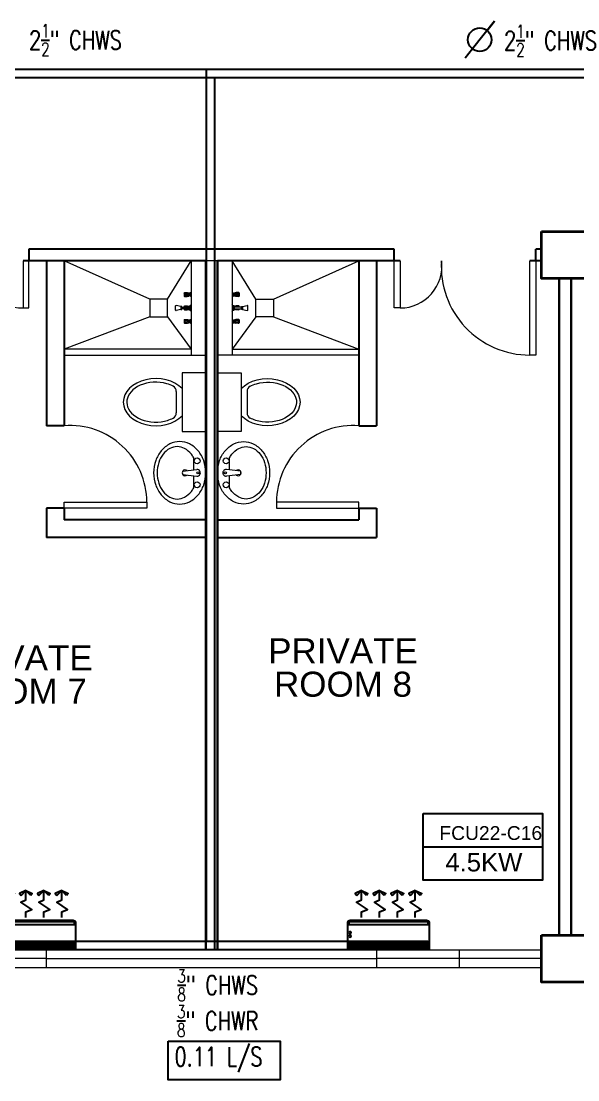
# Model space of a CAD drawing. Header units: millimetres. Extents: x 5 to 430, y 3 to 339.
# Drawn here: x 153.76 to 158.48, y 103.3 to 112.29 of the extents above; entities that cross this region are included whole.
import ezdxf

# ---------------------------------------------------------------- set-up
doc = ezdxf.new("R2010")
doc.units = ezdxf.units.MM
doc.header["$MEASUREMENT"] = 0
for name, color, linetype in [('AIR', 7, 'Continuous'), ('fcu line', 7, 'Continuous'), ('fcu return', 7, 'Continuous'), ('label', 7, 'Continuous'), ('Legends', 7, 'Continuous'), ('pipe label', 7, 'Continuous')]:
    doc.layers.add(name, color=color, linetype=linetype)
doc.styles.add('Arch-Dim', font='simplex.shx', dxfattribs={"width": 0.75})
doc.styles.get("Standard").update_dxf_attribs({"font": 'arial.ttf'})
doc.styles.add('SWISSLT175', font='swissl.ttf', dxfattribs={"height": 0.175})

# ---------------------------------------------------------------- blocks, each defined once
blk = doc.blocks.new('CARRIER-S30-32 (FCD)')
at = {"layer": 'AIR'}
for p, q in [((0.825, -0.05), (-0.825, -0.05)), ((0.825, -0.075), (-0.825, -0.075)), ((0.825, -0.1), (-0.825, -0.1)), ((0.825, -0.125), (-0.825, -0.125)), ((0.825, -0.15), (-0.825, -0.15)), ((-0.6, -0.025), (-0.6, -0.175)), ((-0.4, -0.025), (-0.4, -0.175)), ((-0.2, -0.025), (-0.2, -0.175)), ((0, -0.025), (0, -0.175)), ((0.2, -0.025), (0.2, -0.175)), ((0.4, -0.025), (0.4, -0.175)), ((0.6, -0.025), (0.6, -0.175))]:
    blk.add_line(p, q, dxfattribs=at)
for points in [[(-0.8, -0.62), (0.8, -0.62, 0.414214), (0.85, -0.57), (0.85, 0), (-0.85, 0), (-0.85, -0.57, 0.414214)], [(-0.8, -0.595), (0.8, -0.595, 0.414214), (0.825, -0.57), (0.825, -0.525), (-0.825, -0.525), (-0.825, -0.57, 0.414214)]]:
    blk.add_lwpolyline(points, format="xyb", close=True, dxfattribs=at)
for points in [[(-0.825, -0.025), (0.825, -0.025), (0.825, -0.175), (-0.825, -0.175)], [(-0.664, -1.134), (-0.562, -1.239), (-0.697, -1.177)], [(-0.461, -1.134), (-0.562, -1.239), (-0.428, -1.177)], [(-0.289, -1.134), (-0.188, -1.239), (-0.322, -1.177)], [(-0.086, -1.134), (-0.188, -1.239), (-0.053, -1.177)], [(0.086, -1.134), (0.187, -1.239), (0.053, -1.177)], [(0.289, -1.134), (0.187, -1.239), (0.322, -1.177)], [(0.461, -1.134), (0.562, -1.239), (0.428, -1.177)], [(0.664, -1.134), (0.562, -1.239), (0.697, -1.177)]]:
    blk.add_lwpolyline(points, close=True, dxfattribs=at)
for points in [[(-0.562, -0.678), (-0.562, -0.794), (-0.44, -0.843), (-0.667, -0.996), (-0.562, -1.044), (-0.562, -1.239)], [(-0.188, -0.678), (-0.188, -0.794), (-0.065, -0.843), (-0.292, -0.996), (-0.188, -1.044), (-0.188, -1.239)], [(0.187, -0.678), (0.187, -0.794), (0.31, -0.843), (0.083, -0.996), (0.187, -1.044), (0.187, -1.239)], [(0.562, -0.678), (0.562, -0.794), (0.685, -0.843), (0.458, -0.996), (0.562, -1.044), (0.562, -1.239)]]:
    blk.add_lwpolyline(points, dxfattribs=at)
for centre in [(-0.8, -0.285), (-0.8, -0.36)]:
    blk.add_circle(centre, 0.0187, dxfattribs=at)

msp = doc.modelspace()

# ---------------------------------------------------------------- linework, layer by layer
at = {"color": 8, "linetype": 'ByBlock', "lineweight": 25}
for p, q in [((156.9247, 110.3585), (153.8247, 110.3585)), ((153.8247, 110.3585), (153.8247, 110.2585)), ((156.9247, 110.2585), (156.9247, 110.3585)), ((158.1747, 110.3585), (158.1247, 110.3585)), ((158.1247, 110.2585), (158.1247, 110.3585)), ((155.3247, 110.2585), (153.7747, 110.2585)), ((155.1997, 110.2585), (154.1247, 110.2585)), ((155.3247, 104.4085), (155.3247, 110.2585)), ((155.3247, 110.2585), (155.3247, 104.4085)), ((155.4247, 104.4085), (155.4247, 110.2585)), ((155.4247, 110.2585), (155.4247, 104.4085)), ((156.9747, 110.2585), (155.4247, 110.2585)), ((158.1747, 110.2585), (158.0747, 110.2585)), ((158.3247, 104.5335), (158.3247, 110.1085)), ((158.3247, 110.1085), (158.3247, 104.5335)), ((158.4247, 104.5335), (158.4247, 110.1085)), ((158.4247, 110.1085), (158.4247, 104.5335))]:
    msp.add_line(p, q, dxfattribs=at)
at = {"color": 8, "linetype": 'ByBlock', "lineweight": 25, "ltscale": 0.3}
for p, q in [((153.9747, 110.2585), (153.9747, 108.8585)), ((154.1247, 110.2585), (154.1247, 108.8585)), ((156.6247, 110.2585), (156.6247, 108.8585)), ((156.7747, 110.2585), (156.7747, 108.8585)), ((154.1247, 108.8585), (153.9747, 108.8585)), ((156.6247, 108.8585), (156.7747, 108.8585)), ((153.9747, 108.1585), (153.9747, 107.9085)), ((154.1247, 108.1585), (153.9747, 108.1585)), ((154.1247, 108.1585), (154.1247, 108.0585)), ((156.6247, 108.1585), (156.6247, 108.0585)), ((156.6247, 108.1585), (156.7747, 108.1585)), ((156.7747, 108.1585), (156.7747, 107.9085)), ((155.3247, 108.0585), (154.1247, 108.0585)), ((155.4247, 108.0585), (156.6247, 108.0585)), ((155.3247, 107.9085), (153.9747, 107.9085)), ((155.4247, 107.9085), (156.7747, 107.9085))]:
    msp.add_line(p, q, dxfattribs=at)
at = {"color": 8, "linetype": 'ByBlock', "lineweight": 9, "ltscale": 0.3}
for p, q in [((154.8497, 109.9335), (154.1247, 110.2585)), ((154.9997, 109.9335), (155.1997, 110.2585)), ((155.7497, 109.9335), (155.5497, 110.2585)), ((155.8997, 109.9335), (156.6247, 110.2585)), ((154.8497, 109.7835), (154.1247, 109.5085)), ((154.9997, 109.7835), (155.1997, 109.5085)), ((155.7497, 109.7835), (155.5497, 109.5085)), ((155.8997, 109.7835), (156.6247, 109.5085))]:
    msp.add_line(p, q, dxfattribs=at)
at = {"color": 8, "linetype": 'ByBlock', "lineweight": 9}
for p, q in [((155.1997, 110.2585), (155.1997, 109.4585)), ((155.4247, 110.2585), (155.3247, 110.2585)), ((155.5497, 110.2585), (155.5497, 109.4585)), ((155.3247, 107.8729), (155.3247, 109.8229)), ((152.5747, 104.4085), (155.3247, 104.4085)), ((153.9747, 104.2585), (153.9747, 104.4085)), ((155.3247, 104.4085), (155.4247, 104.4085)), ((155.4247, 104.4085), (158.1747, 104.4085)), ((156.7747, 104.4085), (156.7747, 104.2585)), ((157.4747, 104.4085), (157.4747, 104.2585)), ((158.1747, 104.2585), (158.1747, 104.4085)), ((153.9747, 104.3335), (152.5747, 104.3335)), ((153.9747, 104.3335), (156.7747, 104.3335)), ((158.1747, 104.3335), (156.7747, 104.3335)), ((152.5747, 104.2585), (155.4247, 104.2585)), ((155.3247, 104.2585), (158.1747, 104.2585))]:
    msp.add_line(p, q, dxfattribs=at)
at = {"color": 8, "lineweight": 9}
for p, q in [((155.141, 109.9852), (155.141, 109.9591)), ((155.141, 109.9852), (155.1425, 109.9852)), ((155.141, 109.9591), (155.1425, 109.9591)), ((155.1425, 109.9852), (155.1444, 109.9888)), ((155.1425, 109.9852), (155.1425, 109.9591)), ((155.1425, 109.9591), (155.1444, 109.9555)), ((155.1444, 109.9888), (155.1444, 109.9555)), ((155.1444, 109.9888), (155.1664, 109.9888)), ((155.1444, 109.9555), (155.1664, 109.9555)), ((155.1531, 109.9782), (155.1652, 109.9782)), ((155.1531, 109.9661), (155.1652, 109.9661)), ((155.1532, 109.9853), (155.1654, 109.9853)), ((155.1532, 109.9591), (155.1654, 109.9591)), ((155.1664, 109.9888), (155.1704, 109.9866)), ((155.1664, 109.9854), (155.1664, 109.9781)), ((155.1664, 109.959), (155.1664, 109.9663)), ((155.1664, 109.9555), (155.1704, 109.9577)), ((155.1722, 109.9862), (155.1781, 109.9862)), ((155.1722, 109.9582), (155.1781, 109.9582)), ((155.1781, 109.9862), (155.1804, 109.9854)), ((155.1781, 109.9862), (155.1781, 109.9582)), ((155.1781, 109.9582), (155.1804, 109.9589)), ((155.1804, 109.9854), (155.1804, 109.9589)), ((155.1921, 109.9835), (155.1804, 109.9835)), ((155.1921, 109.9608), (155.1804, 109.9608)), ((155.1989, 109.9892), (155.1921, 109.9858)), ((155.1921, 109.9858), (155.1921, 109.9585)), ((155.1989, 109.9551), (155.1921, 109.9585)), ((155.1989, 109.9892), (155.1989, 109.9551)), ((155.1989, 109.9892), (155.1997, 109.9892)), ((155.1989, 109.9551), (155.1997, 109.9551)), ((155.1997, 109.9892), (155.1997, 109.9551)), ((155.5497, 109.9892), (155.5497, 109.9551)), ((155.5504, 109.9892), (155.5497, 109.9892)), ((155.5504, 109.9551), (155.5497, 109.9551)), ((155.5504, 109.9892), (155.5504, 109.9551)), ((155.5504, 109.9892), (155.5572, 109.9858)), ((155.5504, 109.9551), (155.5572, 109.9585)), ((155.5572, 109.9858), (155.5572, 109.9585)), ((155.5572, 109.9835), (155.569, 109.9835)), ((155.5572, 109.9608), (155.569, 109.9608)), ((155.5713, 109.9862), (155.569, 109.9854)), ((155.569, 109.9854), (155.569, 109.9589)), ((155.5713, 109.9582), (155.569, 109.9589)), ((155.5713, 109.9862), (155.5713, 109.9582)), ((155.5771, 109.9862), (155.5713, 109.9862)), ((155.5771, 109.9582), (155.5713, 109.9582)), ((155.583, 109.9888), (155.5789, 109.9866)), ((155.583, 109.9555), (155.5789, 109.9577)), ((155.605, 109.9888), (155.583, 109.9888)), ((155.583, 109.9854), (155.583, 109.9781)), ((155.583, 109.959), (155.583, 109.9663)), ((155.605, 109.9555), (155.583, 109.9555)), ((155.5961, 109.9853), (155.584, 109.9853)), ((155.5961, 109.9591), (155.584, 109.9591)), ((155.5962, 109.9782), (155.5841, 109.9782)), ((155.5963, 109.9661), (155.5841, 109.9661)), ((155.605, 109.9888), (155.605, 109.9555)), ((155.6069, 109.9852), (155.605, 109.9888)), ((155.6069, 109.9591), (155.605, 109.9555)), ((155.6069, 109.9852), (155.6069, 109.9591)), ((155.6084, 109.9852), (155.6069, 109.9852)), ((155.6084, 109.9591), (155.6069, 109.9591)), ((155.6084, 109.9852), (155.6084, 109.9591)), ((155.0678, 109.8392), (155.0678, 109.8779)), ((155.1143, 109.8708), (155.0724, 109.8794)), ((155.1219, 109.8708), (155.1143, 109.8708)), ((155.1143, 109.8708), (155.1143, 109.8462)), ((155.1143, 109.8708), (155.1143, 109.8462)), ((155.1219, 109.8462), (155.1219, 109.8708)), ((155.1219, 109.8661), (155.1843, 109.8661)), ((155.141, 109.8716), (155.141, 109.8661)), ((155.141, 109.8716), (155.1425, 109.8716)), ((155.1425, 109.8716), (155.1444, 109.8752)), ((155.1425, 109.8716), (155.1425, 109.8661)), ((155.1444, 109.8752), (155.1444, 109.8661)), ((155.1444, 109.8752), (155.1663, 109.8752)), ((155.1532, 109.8716), (155.1653, 109.8716)), ((155.1663, 109.8752), (155.1704, 109.873)), ((155.1663, 109.8717), (155.1663, 109.8661)), ((155.1722, 109.8725), (155.1781, 109.8725)), ((155.1781, 109.8725), (155.1781, 109.8661)), ((155.1781, 109.8725), (155.1804, 109.8718)), ((155.1804, 109.8718), (155.1804, 109.8661)), ((155.1843, 109.8699), (155.1804, 109.8699)), ((155.1842, 109.8411), (155.1843, 109.8759)), ((155.1843, 109.8661), (155.1842, 109.851)), ((155.1843, 109.8759), (155.1939, 109.8759)), ((155.1939, 109.8759), (155.1997, 109.8875)), ((155.1939, 109.8411), (155.1939, 109.8759)), ((155.1939, 109.8759), (155.1939, 109.8411)), ((155.1997, 109.8875), (155.1997, 109.8296)), ((155.5555, 109.8759), (155.5497, 109.8875)), ((155.5497, 109.8875), (155.5497, 109.8296)), ((155.5555, 109.8411), (155.5555, 109.8759)), ((155.5651, 109.8759), (155.5555, 109.8759)), ((155.5555, 109.8759), (155.5555, 109.8411)), ((155.5651, 109.8411), (155.5651, 109.8759)), ((155.5651, 109.8699), (155.569, 109.8699)), ((155.6275, 109.8661), (155.5651, 109.8661)), ((155.5651, 109.8661), (155.5651, 109.851)), ((155.5713, 109.8725), (155.569, 109.8718)), ((155.569, 109.8718), (155.569, 109.8661)), ((155.5713, 109.8725), (155.5713, 109.8661)), ((155.5771, 109.8725), (155.5713, 109.8725)), ((155.583, 109.8752), (155.5789, 109.873)), ((155.605, 109.8752), (155.583, 109.8752)), ((155.583, 109.8717), (155.583, 109.8661)), ((155.5962, 109.8716), (155.584, 109.8716)), ((155.605, 109.8752), (155.605, 109.8661)), ((155.6069, 109.8716), (155.605, 109.8752)), ((155.6069, 109.8716), (155.6069, 109.8661)), ((155.6084, 109.8716), (155.6069, 109.8716)), ((155.6084, 109.8716), (155.6084, 109.8661)), ((155.6275, 109.8708), (155.6351, 109.8708)), ((155.6275, 109.8462), (155.6275, 109.8708)), ((155.6351, 109.8708), (155.677, 109.8794)), ((155.6351, 109.8708), (155.6351, 109.8462)), ((155.6351, 109.8708), (155.6351, 109.8462)), ((155.6815, 109.8392), (155.6815, 109.8779)), ((155.1143, 109.8462), (155.0724, 109.8377)), ((155.1143, 109.8462), (155.1219, 109.8462)), ((155.1842, 109.851), (155.1219, 109.851)), ((155.141, 109.851), (155.141, 109.8455)), ((155.141, 109.8455), (155.1425, 109.8455)), ((155.1425, 109.851), (155.1425, 109.8455)), ((155.1425, 109.8455), (155.1444, 109.8419)), ((155.1444, 109.851), (155.1444, 109.8419)), ((155.1444, 109.8419), (155.1663, 109.8419)), ((155.1532, 109.8455), (155.1653, 109.8454)), ((155.1663, 109.8453), (155.1663, 109.851)), ((155.1663, 109.8419), (155.1704, 109.8441)), ((155.1722, 109.8445), (155.1781, 109.8445)), ((155.1781, 109.851), (155.1781, 109.8445)), ((155.1781, 109.8445), (155.1804, 109.8453)), ((155.1804, 109.851), (155.1804, 109.8453)), ((155.1842, 109.8472), (155.1804, 109.8472)), ((155.1939, 109.8411), (155.1842, 109.8411)), ((155.1997, 109.8296), (155.1939, 109.8411)), ((155.5497, 109.8296), (155.5555, 109.8411)), ((155.5555, 109.8411), (155.5651, 109.8411)), ((155.5651, 109.851), (155.6275, 109.851)), ((155.5651, 109.8472), (155.569, 109.8472)), ((155.569, 109.851), (155.569, 109.8453)), ((155.5713, 109.8445), (155.569, 109.8453)), ((155.5713, 109.851), (155.5713, 109.8445)), ((155.5771, 109.8445), (155.5713, 109.8445)), ((155.583, 109.8419), (155.5789, 109.8441)), ((155.583, 109.8453), (155.583, 109.851)), ((155.605, 109.8419), (155.583, 109.8419)), ((155.5962, 109.8455), (155.584, 109.8454)), ((155.605, 109.851), (155.605, 109.8419)), ((155.6069, 109.8455), (155.605, 109.8419)), ((155.6069, 109.851), (155.6069, 109.8455)), ((155.6084, 109.8455), (155.6069, 109.8455)), ((155.6084, 109.851), (155.6084, 109.8455)), ((155.6351, 109.8462), (155.6275, 109.8462)), ((155.6351, 109.8462), (155.677, 109.8377)), ((155.141, 109.758), (155.1425, 109.758)), ((155.141, 109.758), (155.141, 109.7318)), ((155.141, 109.7318), (155.1425, 109.7318)), ((155.1425, 109.758), (155.1444, 109.7616)), ((155.1425, 109.758), (155.1425, 109.7318)), ((155.1425, 109.7318), (155.1444, 109.7282)), ((155.1444, 109.7616), (155.1663, 109.7616)), ((155.1444, 109.7616), (155.1444, 109.7282)), ((155.1444, 109.7282), (155.1663, 109.7282)), ((155.1531, 109.751), (155.1652, 109.751)), ((155.1531, 109.7388), (155.1652, 109.7388)), ((155.1532, 109.758), (155.1653, 109.758)), ((155.1532, 109.7318), (155.1653, 109.7318)), ((155.1663, 109.7616), (155.1704, 109.7594)), ((155.1663, 109.7581), (155.1663, 109.7508)), ((155.1663, 109.7317), (155.1663, 109.739)), ((155.1663, 109.7282), (155.1704, 109.7304)), ((155.1722, 109.7589), (155.1781, 109.7589)), ((155.1722, 109.7309), (155.1781, 109.7309)), ((155.1781, 109.7589), (155.1781, 109.7309)), ((155.1781, 109.7589), (155.1803, 109.7582)), ((155.1781, 109.7309), (155.1803, 109.7316)), ((155.1803, 109.7582), (155.1803, 109.7316)), ((155.1921, 109.7563), (155.1803, 109.7563)), ((155.1921, 109.7335), (155.1803, 109.7335)), ((155.1989, 109.7619), (155.1921, 109.7585)), ((155.1921, 109.7585), (155.1921, 109.7313)), ((155.1989, 109.7278), (155.1921, 109.7313)), ((155.1989, 109.7619), (155.1997, 109.7619)), ((155.1989, 109.7619), (155.1989, 109.7278)), ((155.1989, 109.7278), (155.1997, 109.7278)), ((155.1997, 109.7619), (155.1997, 109.7278)), ((155.5504, 109.7619), (155.5497, 109.7619)), ((155.5497, 109.7619), (155.5497, 109.7278)), ((155.5505, 109.7278), (155.5497, 109.7278)), ((155.5504, 109.7619), (155.5573, 109.7585)), ((155.5504, 109.7619), (155.5505, 109.7278)), ((155.5505, 109.7278), (155.5573, 109.7313)), ((155.5573, 109.7585), (155.5573, 109.7313)), ((155.5573, 109.7563), (155.569, 109.7563)), ((155.5573, 109.7335), (155.569, 109.7335)), ((155.5713, 109.7589), (155.569, 109.7582)), ((155.569, 109.7582), (155.569, 109.7316)), ((155.5713, 109.7309), (155.569, 109.7316)), ((155.5771, 109.7589), (155.5713, 109.7589)), ((155.5713, 109.7589), (155.5713, 109.7309)), ((155.5771, 109.7309), (155.5713, 109.7309)), ((155.583, 109.7616), (155.5789, 109.7594)), ((155.583, 109.7282), (155.5789, 109.7304)), ((155.605, 109.7616), (155.583, 109.7616)), ((155.583, 109.7581), (155.583, 109.7508)), ((155.583, 109.7317), (155.583, 109.739)), ((155.605, 109.7282), (155.583, 109.7282)), ((155.5962, 109.758), (155.584, 109.758)), ((155.5962, 109.7318), (155.584, 109.7318)), ((155.5963, 109.751), (155.5841, 109.751)), ((155.5963, 109.7388), (155.5841, 109.7388)), ((155.6069, 109.758), (155.605, 109.7616)), ((155.605, 109.7616), (155.605, 109.7282)), ((155.6069, 109.7318), (155.605, 109.7282)), ((155.6084, 109.758), (155.6069, 109.758)), ((155.6069, 109.758), (155.6069, 109.7318)), ((155.6084, 109.7318), (155.6069, 109.7318)), ((155.6084, 109.758), (155.6084, 109.7318)), ((155.3247, 109.3085), (155.1247, 109.3085)), ((155.1247, 109.3085), (155.1247, 108.8085)), ((155.3247, 108.8085), (155.3247, 109.3085)), ((155.4247, 109.3085), (155.6247, 109.3085)), ((155.4247, 108.8085), (155.4247, 109.3085)), ((155.6247, 109.3085), (155.6247, 108.8085)), ((155.0747, 109.1491), (155.0747, 108.9681)), ((155.6747, 109.1491), (155.6747, 108.9681)), ((155.1247, 108.8085), (155.3247, 108.8085)), ((155.6247, 108.8085), (155.4247, 108.8085)), ((155.1268, 108.473), (155.2486, 108.4864)), ((155.1268, 108.444), (155.2486, 108.4307)), ((155.6226, 108.473), (155.5007, 108.4864)), ((155.6226, 108.444), (155.5007, 108.4307))]:
    msp.add_line(p, q, dxfattribs=at)
at = {"color": 8, "linetype": 'ByBlock', "lineweight": 35}
for points in [[(158.1747, 110.5085), (158.5747, 110.5085), (158.5747, 110.1085), (158.1747, 110.1085)], [(158.1747, 104.5335), (158.5747, 104.5335), (158.5747, 104.1335), (158.1747, 104.1335)]]:
    msp.add_lwpolyline(points, close=True, dxfattribs=at)
at = {"color": 8, "lineweight": 13, "ltscale": 0.03}
for points in [[(153.8247, 110.2585), (153.7747, 110.2585), (153.7747, 109.8585), (153.8247, 109.8585)], [(156.9247, 110.2585), (156.9747, 110.2585), (156.9747, 109.8585), (156.9247, 109.8585)], [(158.0747, 110.2585), (158.1247, 110.2585), (158.1247, 109.4585), (158.0747, 109.4585)], [(154.1247, 108.1585), (154.1247, 108.2085), (154.8247, 108.2085), (154.8247, 108.1585)], [(156.6247, 108.1585), (156.6247, 108.2085), (155.9247, 108.2085), (155.9247, 108.1585)]]:
    msp.add_lwpolyline(points, close=True, dxfattribs=at)
at = {"color": 8, "linetype": 'ByBlock', "lineweight": 9, "ltscale": 0.03}
for points in [[(154.9997, 109.7835), (154.9997, 109.9335), (154.8497, 109.9335), (154.8497, 109.7835)], [(155.7497, 109.7835), (155.7497, 109.9335), (155.8997, 109.9335), (155.8997, 109.7835)]]:
    msp.add_lwpolyline(points, close=True, dxfattribs=at)
at = {"color": 8, "linetype": 'ByBlock', "lineweight": 9, "ltscale": 0.3}
for points in [[(155.1997, 109.5085), (154.1247, 109.5085), (154.1247, 109.4585), (155.3247, 109.4585), (155.3247, 109.4585)], [(155.5497, 109.5085), (156.6247, 109.5085), (156.6247, 109.4585), (155.4247, 109.4585), (155.4247, 109.4585)]]:
    msp.add_lwpolyline(points, dxfattribs=at)
at = {"color": 8, "lineweight": 9}
for points in [[(155.1037, 108.7235, 0.11576), (155.0212, 108.7042, 0.104047), (154.9474, 108.6459, 0.090875), (154.9, 108.562, 0.083344), (154.8827, 108.4585, 0.083344), (154.9, 108.3551, 0.090875), (154.9474, 108.2711, 0.104047), (155.0212, 108.2129, 0.11576), (155.1037, 108.1935, 0.11576), (155.1862, 108.2129, 0.104047), (155.2599, 108.2711, 0.090875), (155.3073, 108.3551, 0.083344), (155.3247, 108.4585, 0.083344), (155.3073, 108.562, 0.090875), (155.2599, 108.6459, 0.104047), (155.1862, 108.7042, 0.11576)], [(155.6457, 108.7235, -0.11576), (155.7282, 108.7042, -0.104047), (155.8019, 108.6459, -0.090875), (155.8493, 108.562, -0.083344), (155.8667, 108.4585, -0.083344), (155.8493, 108.3551, -0.090875), (155.8019, 108.2711, -0.104047), (155.7282, 108.2129, -0.11576), (155.6457, 108.1935, -0.11576), (155.5632, 108.2129, -0.104047), (155.4894, 108.2711, -0.090875), (155.442, 108.3551, -0.083344), (155.4247, 108.4585, -0.083344), (155.442, 108.562, -0.090875), (155.4894, 108.6459, -0.104047), (155.5632, 108.7042, -0.11576)]]:
    msp.add_lwpolyline(points, format="xyb", close=True, dxfattribs=at)
for points in [[(155.0827, 108.681, 0.124838), (155.0201, 108.6652, 0.105788), (154.9625, 108.6159, 0.086697), (154.9262, 108.5461, 0.076776), (154.9127, 108.4585, 0.076776), (154.9262, 108.3709, 0.086697), (154.9625, 108.3012, 0.105788), (155.0201, 108.2519, 0.124838), (155.0827, 108.236, 0.124838), (155.1452, 108.2519, 0.105788), (155.2029, 108.3012, 0.040067), (155.2227, 108.3319), (155.2227, 108.4341, 0.040067)], [(155.2227, 108.4829), (155.2227, 108.5851, 0.040067), (155.2029, 108.6159, 0.105788), (155.1452, 108.6652, 0.124838), (155.0827, 108.681, 0.124838)], [(155.6667, 108.681, -0.124838), (155.7292, 108.6652, -0.105788), (155.7869, 108.6159, -0.086697), (155.8231, 108.5461, -0.076776), (155.8367, 108.4585, -0.076776), (155.8231, 108.3709, -0.086697), (155.7869, 108.3012, -0.105788), (155.7292, 108.2519, -0.124838), (155.6667, 108.236, -0.124838), (155.6041, 108.2519, -0.105788), (155.5465, 108.3012, -0.040067), (155.5267, 108.3319), (155.5267, 108.4341, -0.040067)], [(155.5267, 108.4829), (155.5267, 108.5851, -0.040067), (155.5465, 108.6159, -0.105788), (155.6041, 108.6652, -0.124838), (155.6667, 108.681, -0.124838)]]:
    msp.add_lwpolyline(points, format="xyb", dxfattribs=at)
for centre, radius in [((155.2517, 108.5601), 0.0255), ((155.4977, 108.5601), 0.0255), ((155.2582, 108.4585), 0.0095), ((155.4912, 108.4585), 0.0095), ((155.2517, 108.3569), 0.0255), ((155.4977, 108.3569), 0.0255)]:
    msp.add_circle(centre, radius, dxfattribs=at)
at = {"color": 8, "lineweight": 13, "ltscale": 0.03}
for centre, radius, start, end in [((153.7747, 110.2117), 0.3531, 172.37185, 270), ((156.9747, 110.2117), 0.3531, 270, 7.62815), ((158.0747, 110.2101), 0.7516, 176.30478, 270), ((154.1729, 108.2085), 0.6518, 0, 94.24219), ((156.5765, 108.2085), 0.6518, 85.75781, 180)]:
    msp.add_arc(centre, radius, start, end, dxfattribs=at)
at = {"color": 8, "lineweight": 9}
for centre, radius, start, end in [((155.0247, 109.1491), 0.05, 0, 61.84994), ((155.7247, 109.1491), 0.05, 118.15006, 180), ((155.0247, 108.9681), 0.05, 298.00836, 360), ((155.7247, 108.9681), 0.05, 180, 241.99164), ((155.1497, 108.4585), 0.025, 161.37929, 198.62071), ((155.2205, 108.4585), 0.0948, 171.20259, 188.79741), ((155.1497, 108.4585), 0.025, 48.79782, 143.69319), ((155.1497, 108.4585), 0.025, 216.30681, 311.20218), ((155.2517, 108.4585), 0.028, 263.75449, 96.24551), ((155.4977, 108.4585), 0.028, 83.75449, 276.24551), ((155.5996, 108.4585), 0.025, 36.30681, 131.20218), ((155.5996, 108.4585), 0.025, 228.79782, 323.69319), ((155.5289, 108.4585), 0.0948, 351.20259, 8.79741), ((155.5996, 108.4585), 0.025, 341.37929, 18.62071)]:
    msp.add_arc(centre, radius, start, end, dxfattribs=at)
for centre, major_axis, ratio, start_param, end_param in [((155.1488, 109.9722), (0.00268, 0.00268), 1, 1.643677, 3.068487), ((155.154, 109.9979), (0.00896, 0.00896), 1, 3.15309, 3.864175), ((155.154, 109.9464), (-0.00896, 0.00896), 1, -0.722807, -0.011722), ((155.1539, 109.9678), (0.00738, 0.00738), 1, 0.858879, 1.643677), ((155.1539, 109.9765), (-0.00738, 0.00738), 1, 1.497691, 2.282489), ((155.1652, 109.9744), (0.00268, 0.00268), 1, 0.157647, 0.785286), ((155.1652, 109.9699), (0.00268, 0.00268), 1, 3.926878, 4.554518), ((155.1654, 109.989), (-0.00268, 0.00268), 1, 2.356082, 2.983721), ((155.1654, 109.9553), (-0.00268, 0.00268), 1, -1.41315, -0.785511), ((155.1601, 109.9674), (-0.00887, 0.00887), 1, 4.509022, 4.870036), ((155.1601, 109.977), (-0.00887, 0.00887), 1, 2.983721, 3.344735), ((155.1593, 110.0004), (-0.0118, 0.0118), 1, 2.876824, 3.009049), ((155.1593, 109.9439), (0.0118, 0.0118), 1, 0.132318, 0.264544), ((155.1722, 109.99), (-0.00268, 0.00268), 1, 1.862141, 2.356082), ((155.1722, 109.9544), (-0.00268, 0.00268), 1, -0.785511, -0.291569), ((155.1674, 109.9722), (0.00268, 0.00268), 1, 4.915531, 6.079819), ((155.154, 109.8843), (0.00896, 0.00896), 1, 3.15309, 3.864175), ((155.1653, 109.8754), (0.00268, 0.00268), 1, 3.926878, 4.554518), ((155.1593, 109.8868), (-0.0118, 0.0118), 1, 2.876824, 3.009049), ((155.1722, 109.8763), (0.00268, 0.00268), 1, 3.432937, 3.926878), ((155.6783, 109.8759), (-0.00268, -0.00268), 1, 2.92514, 4.295202), ((155.071, 109.8412), (-0.00268, 0.00268), 1, 1.354119, 2.724181), ((155.154, 109.8328), (0.00896, 0.00896), 1, 0.847989, 1.559075), ((155.1653, 109.8417), (0.00268, 0.00268), 1, 0.157647, 0.785286), ((155.1593, 109.8303), (-0.0118, 0.0118), 1, -1.438478, -1.306252), ((155.1722, 109.8407), (0.00268, 0.00268), 1, 0.785286, 1.279227), ((155.1488, 109.7449), (0.00268, 0.00268), 1, 1.643677, 3.068487), ((155.154, 109.7706), (0.00896, 0.00896), 1, 3.15309, 3.864175), ((155.154, 109.7192), (-0.00896, 0.00896), 1, -0.722807, -0.011722), ((155.1538, 109.7406), (0.00738, 0.00738), 1, 0.858879, 1.643677), ((155.1538, 109.7492), (-0.00738, 0.00738), 1, 1.497691, 2.282489), ((155.1652, 109.7472), (0.00268, 0.00268), 1, 0.157647, 0.785286), ((155.1652, 109.7426), (0.00268, 0.00268), 1, 3.926878, 4.554518), ((155.1653, 109.7618), (-0.00268, 0.00268), 1, 2.356082, 2.983721), ((155.1653, 109.728), (-0.00268, 0.00268), 1, -1.41315, -0.785511), ((155.1601, 109.7401), (-0.00887, 0.00887), 1, 4.509022, 4.870036), ((155.1601, 109.7497), (-0.00887, 0.00887), 1, 2.983721, 3.344735), ((155.1593, 109.7732), (0.0118, 0.0118), 1, 4.44762, 4.579846), ((155.1593, 109.7166), (0.0118, 0.0118), 1, 0.132318, 0.264544), ((155.1722, 109.7627), (-0.00268, 0.00268), 1, 1.862141, 2.356082), ((155.1722, 109.7271), (-0.00268, 0.00268), 1, -0.785511, -0.291569), ((155.1674, 109.7449), (0.00268, 0.00268), 1, 4.915531, 6.079819), ((154.8997, 109.0585), (0.275, 0), 0.727273, 0.612555, 5.670631)]:
    msp.add_ellipse(centre, major_axis=major_axis, ratio=ratio, start_param=start_param, end_param=end_param, dxfattribs=at)
at = {"color": 8, "lineweight": 9, "extrusion": (2.88216e-41, -4.99074e-41, -1)}
for centre, major_axis, start_param, end_param in [((155.5771, 109.99), (0.00268, -0.00268), 0.291344, 0.785286), ((155.5771, 109.9544), (0.00268, -0.00268), 3.926878, 4.42082), ((155.5819, 109.9722), (-0.00268, -0.00268), 0.203142, 1.36743), ((155.5892, 109.9674), (-0.00887, -0.00887), 1.36743, 1.728443), ((155.5892, 109.977), (0.00887, -0.00887), 1.412925, 1.773938), ((155.5901, 110.0004), (-0.0118, -0.0118), -0.264769, -0.132543), ((155.5901, 109.9439), (-0.0118, -0.0118), 1.703115, 1.83534), ((155.584, 109.989), (-0.00268, -0.00268), -0.785511, -0.157871), ((155.584, 109.9553), (0.00268, -0.00268), 3.299239, 3.926878), ((155.5841, 109.9744), (0.00268, -0.00268), 3.299239, 3.926878), ((155.5841, 109.9699), (0.00268, -0.00268), 0.785286, 1.412925), ((155.5953, 109.9979), (-0.00896, -0.00896), -1.559299, -0.848214), ((155.5954, 109.9464), (0.00896, -0.00896), 3.989582, 4.700667), ((155.5955, 109.9678), (0.00738, -0.00738), 4.000472, 4.78527), ((155.5955, 109.9765), (-0.00738, -0.00738), 4.639283, 5.424081), ((155.6005, 109.9722), (0.00268, -0.00268), 4.78527, 6.21008), ((155.5771, 109.8763), (-0.00268, -0.00268), -1.279452, -0.785511), ((155.5901, 109.8868), (0.0118, -0.0118), 1.306028, 1.438253), ((155.584, 109.8754), (-0.00268, -0.00268), -0.785511, -0.157871), ((155.5954, 109.8843), (0.00896, -0.00896), 0.011497, 0.722582), ((155.5771, 109.8407), (0.00268, -0.00268), 3.926878, 4.42082), ((155.5901, 109.8303), (0.0118, -0.0118), 3.273911, 3.406137), ((155.584, 109.8417), (0.00268, -0.00268), 3.299239, 3.926878), ((155.5954, 109.8328), (-0.00896, -0.00896), 2.418785, 3.129871), ((155.6783, 109.8412), (0.00268, -0.00268), 6.066508, 7.43657), ((155.5771, 109.7627), (-0.00268, -0.00268), -1.279452, -0.785511), ((155.5771, 109.7271), (-0.00268, -0.00268), 2.356082, 2.850023), ((155.582, 109.7449), (-0.00268, -0.00268), 0.203142, 1.36743), ((155.5893, 109.7401), (0.00887, -0.00887), 2.938226, 3.299239), ((155.5893, 109.7497), (-0.00887, -0.00887), -0.157871, 0.203142), ((155.5901, 109.7732), (-0.0118, -0.0118), -0.264769, -0.132543), ((155.5901, 109.7166), (-0.0118, -0.0118), 1.703115, 1.83534), ((155.584, 109.7618), (0.00268, -0.00268), 0.785286, 1.412925), ((155.584, 109.728), (-0.00268, -0.00268), 1.728443, 2.356082), ((155.5841, 109.7472), (0.00268, -0.00268), 3.299239, 3.926878), ((155.5841, 109.7426), (0.00268, -0.00268), 0.785286, 1.412925), ((155.5954, 109.7706), (-0.00896, -0.00896), -1.559299, -0.848214), ((155.5954, 109.7192), (-0.00896, -0.00896), 2.418785, 3.129871), ((155.5955, 109.7406), (0.00738, -0.00738), 4.000472, 4.78527), ((155.5955, 109.7492), (0.00738, -0.00738), 6.21008, 6.994878), ((155.6005, 109.7449), (-0.00268, -0.00268), 3.214474, 4.639283)]:
    msp.add_ellipse(centre, major_axis=major_axis, ratio=1, start_param=start_param, end_param=end_param, dxfattribs=at)
at = {"color": 8, "lineweight": 9, "extrusion": (-2.88216e-41, -4.99074e-41, -1)}
msp.add_ellipse((155.071, 109.8759), major_axis=(-0.00268, 0.00268), ratio=1, start_param=6.066732, end_param=7.436794, dxfattribs=at)
at = {"color": 8, "lineweight": 9, "extrusion": (0, 0, -1)}
msp.add_ellipse((155.8497, 109.0585), major_axis=(-0.275, 0), ratio=0.727273, start_param=0.612555, end_param=5.670631, dxfattribs=at)
at = {"color": 8, "lineweight": 9}
for points in [[(155.0483, 109.1932), (155.0319, 109.202), (155.0138, 109.2094), (154.9226, 109.2363), (154.8354, 109.2312), (154.7038, 109.1734), (154.6625, 109.1233), (154.649, 109.0252), (154.675, 108.9731), (154.7862, 108.899), (154.8699, 108.8812), (154.9837, 108.8968), (155.0186, 108.9082), (155.0482, 108.924)], [(155.7011, 109.1932), (155.7175, 109.202), (155.7356, 109.2094), (155.8267, 109.2363), (155.9139, 109.2312), (156.0455, 109.1734), (156.0869, 109.1233), (156.1003, 109.0252), (156.0744, 108.9731), (155.9632, 108.899), (155.8795, 108.8812), (155.7657, 108.8968), (155.7308, 108.9082), (155.7012, 108.924)]]:
    msp.add_open_spline(points, degree=3, knots=[0.937253, 0.937253, 0.937253, 0.937253, 1.185372, 1.185372, 2.113864, 2.113864, 3.042356, 3.042356, 3.970847, 3.970847, 4.899339, 4.899339, 5.346062, 5.346062, 5.346062, 5.346062], dxfattribs=at)
at = {"layer": 'fcu line'}
for p, q in [((157.7736, 112.2939), (157.5878, 112.0583)), ((157.7117, 112.2154), (157.7736, 112.2939)), ((157.5878, 112.0583), (157.5259, 111.9798))]:
    msp.add_line(p, q, dxfattribs=at)
at = {"layer": 'fcu line', "linetype": 'Continuous'}
for p, q in [((170.0325, 111.8135), (141.6101, 111.8135)), ((155.4014, 104.4085), (155.4014, 111.8135)), ((156.8747, 104.4085), (153.8747, 104.4085))]:
    msp.add_line(p, q, dxfattribs=at)
at = {"layer": 'fcu line'}
msp.add_circle((157.6497, 112.1368), 0.1, dxfattribs=at)
at = {"layer": 'fcu return', "linetype": 'Continuous'}
for p, q in [((169.9625, 111.8835), (141.6101, 111.8835)), ((155.3314, 104.4785), (155.3314, 111.8835)), ((156.8747, 104.4785), (153.8747, 104.4785))]:
    msp.add_line(p, q, dxfattribs=at)
at = {"layer": 'Legends', "linetype": 'Continuous', "lineweight": 25}
msp.add_line((157.1705, 105.2826), (158.183, 105.2826), dxfattribs=at)
at = {"layer": 'Legends'}
msp.add_lwpolyline([(157.1705, 105.5666), (158.183, 105.5666), (158.183, 104.9986), (157.1705, 104.9986)], close=True, dxfattribs=at)
at = {"layer": 'pipe label', "color": 7, "linetype": 'Continuous', "lineweight": 25}
msp.add_lwpolyline([(155.0048, 103.6312), (155.9563, 103.6312), (155.9563, 103.304), (155.0048, 103.304)], close=True, dxfattribs=at)

# ---------------------------------------------------------------- block references
at = {"layer": 'AIR', "xscale": -0.4053817101480872, "yscale": 0.4053817101480872, "zscale": 0.4053817101480872, "rotation": 180}
for p in [(153.8747, 104.4085), (156.8747, 104.4085)]:
    msp.add_blockref('CARRIER-S30-32 (FCD)', p, dxfattribs=at)

# ---------------------------------------------------------------- texts
at = {"layer": 'label', "color": 8, "linetype": 'ByBlock', "lineweight": 9, "ltscale": 0.4, "char_height": 0.2125, "attachment_point": 5, "line_spacing_factor": 0.8, "style": 'SWISSLT175'}
for s, insert in [('PRIVATE ^JROOM 7', (153.7303, 106.7443)), ('PRIVATE ^JROOM 8', (156.4893, 106.8038))]:
    msp.add_mtext(s, dxfattribs=dict(at, insert=insert))
at = {"layer": 'Legends', "linetype": 'Continuous', "lineweight": 25, "attachment_point": 1}
for s, width, insert, char_height in [('FCU22-C16', 0.448108, (157.307, 105.4581), 0.117), ('4.5KW', 0.236742, (157.3574, 105.2296), 0.156)]:
    msp.add_mtext_dynamic_manual_height_columns(s, width=width, gutter_width=1.011, heights=[0], dxfattribs=dict(at, insert=insert, char_height=char_height))
at = {"layer": 'pipe label', "color": 7, "linetype": 'Continuous', "lineweight": 25, "char_height": 0.16, "attachment_point": 1, "style": 'Arch-Dim'}
for s, width, insert in [('\\A1;{\\H1x;2\\H0.7x;\\S1/2;}" CHWS', 1.17294, (153.8254, 112.2676)), ('\\A1;{\\H1x;2\\H0.7x;\\S1/2;}" CHWS', 1.17294, (157.8563, 112.2631)), ('\\A1;{\\H0.7x;\\S3/8;}" CHWS', 1.17294, (155.0839, 104.2421)), ('\\A1;{\\H0.7x;\\S3/8;}" CHWR', 0.880349, (155.0807, 103.9391)), ('0.11 L/S', 0.89967, (155.0597, 103.581))]:
    msp.add_mtext_dynamic_manual_height_columns(s, width=width, gutter_width=1.011, heights=[0], dxfattribs=dict(at, insert=insert))

doc.saveas('drawing.dxf')
